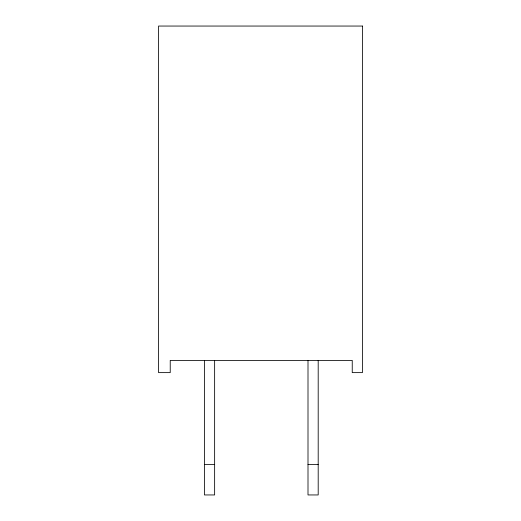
<?xml version="1.0" encoding="UTF-8"?>
<svg xmlns="http://www.w3.org/2000/svg" width="521" height="521" viewBox="0 0 521 521"><rect width="100%" height="100%" fill="white"/><g stroke="black" fill="none" stroke-linecap="round" stroke-linejoin="round"><path stroke-width="0.78" d="M204.434 464.517L214.632 464.517M308.002 464.517L318.194 464.517M318.194 360.395L318.194 494.95L308.002 494.95L308.002 360.395M214.632 360.395L214.632 494.95L204.434 494.95L204.434 360.395M362.434 26.05L158.566 26.05L158.566 372.626L170.23 372.626L170.23 360.395L352.242 360.395L352.242 372.626L362.434 372.626L362.434 26.05"/></g></svg>
